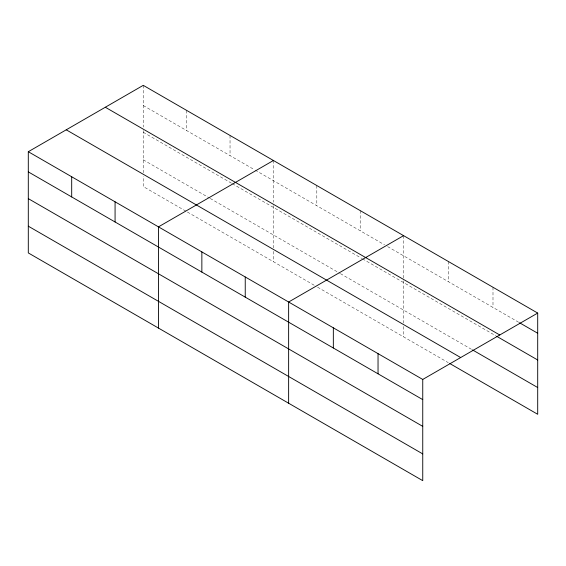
<?xml version="1.0" encoding="UTF-8"?>
<svg xmlns="http://www.w3.org/2000/svg" width="566" height="566" viewBox="0 0 566 566"><rect width="100%" height="100%" fill="white"/><g stroke="black" fill="none" stroke-linecap="round" stroke-linejoin="round"><path stroke-width="0.42" stroke-dasharray="2.83 2.12" d="M143.255 105.517L254.396 169.68M255.153 170.118L384.562 244.83M387.604 246.592L518.76 322.309M143.255 132.26L231.558 183.235M232.315 183.681L361.724 258.386M362.488 258.832L496.028 335.928M143.255 159.81L209.484 198.043M210.241 198.482L339.65 273.194M340.407 273.633L471.782 349.484M185.881 211.168L143.255 186.554L143.255 176.203M187.41 212.045L316.047 286.318M317.576 287.195L448.293 362.665M492.993 287.266L492.993 307.437M448.293 261.457L448.293 281.627M403.586 235.647L403.586 279.972M403.586 280.835L403.586 323.052M403.586 326.504L403.586 336.855M360.202 210.602L360.202 230.765M316.811 185.549L316.811 205.72M273.42 160.496L273.42 202.232M273.42 205.684L273.42 247.901M273.42 251.354L273.42 261.704M230.037 135.451L230.037 155.615M186.646 110.398L186.646 130.569M143.255 85.346L143.255 127.081M143.255 130.534L143.255 172.75"/><path stroke-width="0.85" d="M422.745 426.361L422.745 379.446L28.3 151.716L28.3 252.924L422.745 480.654L422.745 426.361L28.3 198.631M449.807 363.542L537.7 414.284L537.7 313.076L143.255 85.346L28.3 151.716M273.42 160.496L158.466 226.867L158.466 328.075M403.586 235.647L288.632 302.018L288.632 403.225M422.745 379.446L537.7 313.076M519.517 322.747L537.7 333.247M105.318 107.25L499.764 334.98M496.785 336.367L537.7 359.99M472.539 349.922L537.7 387.54M66.236 129.812L460.682 357.542M28.3 171.887L422.745 399.617M28.3 226.181L422.745 453.911M378.038 353.637L378.038 373.808M333.339 327.827L333.339 347.998M245.241 276.965L245.241 297.136M201.857 251.92L201.857 272.09M115.075 201.814L115.075 221.985M71.691 176.769L71.691 196.94"/></g></svg>
